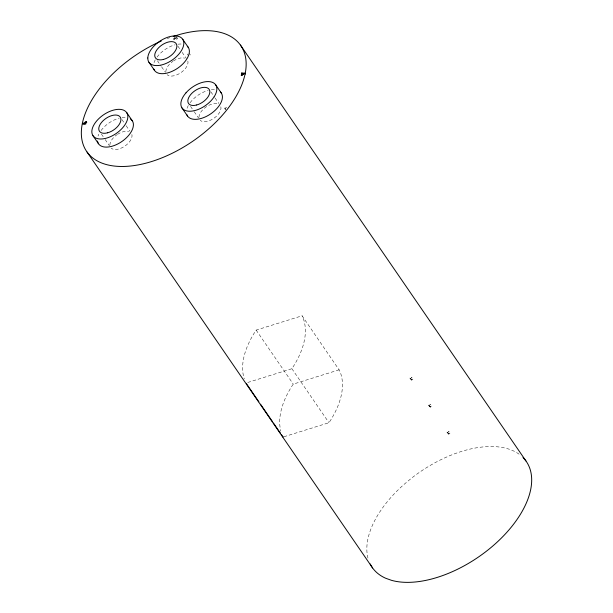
<?xml version="1.0" encoding="UTF-8"?>
<svg xmlns="http://www.w3.org/2000/svg" width="613" height="613" viewBox="0 0 613 613"><rect width="100%" height="100%" fill="white"/><g stroke="black" fill="none" stroke-linecap="round" stroke-linejoin="round"><path stroke-width="0.46" stroke-dasharray="3.06 2.3" d="M283.965 436.755L328.974 422.725L329.488 421.974A94.287 52.051 -34.5 0 0 339.433 370.321L302.079 315.795L256.173 330.108L255.483 331.12A93.505 51.615 -34.5 0 0 244.273 378.934M247.782 382.466L291.895 368.712L292.401 367.961A94.287 52.051 -34.5 0 0 302.347 316.308L302.079 315.795M339.165 369.808L293.252 384.121L292.57 385.133A93.505 51.615 -34.5 0 0 280.831 431.154M176.766 37.355L177.563 38.765L174.138 39.83L173.586 39.025L175.364 36.481M174.138 39.83L176.36 36.65M190.084 102.754L191.562 100.923A20.428 11.279 -34.5 0 1 208.175 90.433M224.358 108.018L225.209 108.478L226.358 107.398L224.358 108.018L225.469 109.643M409.768 378.091L410.626 378.55L411.775 377.462L412.886 379.087L411.737 380.167L409.768 378.091L411.775 377.462M428.311 405.093L429.161 405.553L430.318 404.473L431.429 406.09L430.28 407.178L428.311 405.093L430.318 404.473M446.854 432.104L447.705 432.563L448.854 431.475L449.973 433.1L448.816 434.18L446.854 432.104L448.854 431.475M410.886 379.708L412.886 379.087M429.422 406.718L431.429 406.09M447.965 433.72L449.973 433.1M173.586 39.025L177.011 37.952L177.563 38.765M214.397 89.705L212.443 89.713A20.428 11.279 -34.5 0 0 210.359 89.958M189.279 53.377L190.39 55.001M225.209 108.478L225.952 109.558M410.626 378.55L411.737 380.167M429.161 405.553L430.28 407.178M447.705 432.563L448.816 434.18M187.272 54.005L188.39 55.622M210.887 91.881L214.596 97.283M215.125 98.057L218.833 103.459M177.908 46.182L180.03 49.27M182.145 52.358L186.383 58.534M190.528 106.348L193.708 110.976M194.237 111.75L198.474 117.918M157.426 60.733L161.135 66.135M161.663 66.909L165.372 72.311M121.941 119.589L124.064 122.677M126.178 125.765L129.887 131.167M291.895 368.712L328.974 422.725M256.173 330.108L293.252 384.121M101.451 134.14L104.631 138.768M105.16 139.542L109.398 145.718M175.808 35.845L177.011 37.952M367.976 558.091A93.505 51.615 -34.5 0 1 379.708 512.062L382.121 508.514A93.505 51.615 -34.5 0 1 403.722 484.668L411.154 478.454A93.505 51.615 -34.5 0 1 520.268 455.068M167.265 38.581A93.505 51.615 -34.5 0 1 169.855 37.608M98.065 136.055A20.428 11.279 -34.5 0 1 98.808 134.224M101.068 130.508A20.428 11.279 -34.5 0 1 110.217 122.179L112.424 120.899A20.428 11.279 -34.5 0 1 119.167 118.186M122.056 117.604A20.428 11.279 -34.5 0 1 125.389 117.451M154.032 62.649A20.428 11.279 -34.5 0 1 155.786 58.963M157.043 57.101A20.428 11.279 -34.5 0 1 175.134 44.78M178.023 44.197A20.428 11.279 -34.5 0 1 181.356 44.044M187.072 108.302A20.428 11.279 -34.5 0 1 188.459 105.237M131.902 134.5A12.574 6.942 -34.5 0 1 124.493 146.361A12.574 6.942 -34.5 0 1 111.145 148.108M109.888 145.066A12.574 6.942 -34.5 0 1 116.899 134.745M117.443 134.377A12.574 6.942 -34.5 0 1 128.73 131.511M187.869 61.093A12.574 6.942 -34.5 0 1 180.46 72.955A12.574 6.942 -34.5 0 1 167.111 74.702M165.855 71.66A12.574 6.942 -34.5 0 1 172.866 61.338M173.41 60.971A12.574 6.942 -34.5 0 1 184.697 58.105M220.841 106.785A12.498 6.896 -34.5 0 1 213.477 118.57A12.498 6.896 -34.5 0 1 200.213 120.309M198.964 117.29A12.498 6.896 -34.5 0 1 205.669 107.221A12.498 6.896 -34.5 0 1 217.692 103.812"/><path stroke-width="0.92" d="M86.218 121.474L85.705 124.117L82.533 123.864L86.218 121.474L86.77 122.278M244.924 73.231L241.76 72.978L241.246 75.621L244.924 73.231L245.484 74.043M241.974 75.552L242.311 73.79L241.76 72.978M83.828 124.194L86.035 122.761M173.211 36.451L180.107 34.336A93.505 51.615 -34.5 0 1 229.515 106.371A93.505 51.615 -34.5 0 1 90.509 156.001A93.505 51.615 -34.5 0 1 161.227 41.079M242.311 73.79L243.897 73.912M126.73 112.669L125.811 111.581A20.428 11.279 -34.5 0 0 106.861 112.792L104.654 114.079A20.428 11.279 -34.5 0 0 92.709 135.258A20.428 11.279 -34.5 0 0 115.75 133.78A20.428 11.279 -34.5 0 0 126.73 112.669L132.293 120.769A20.428 11.279 -34.5 0 1 119.504 143.013A20.428 11.279 -34.5 0 1 97.49 141.067M132.293 120.769L131.374 119.688A20.428 11.279 -34.5 0 0 130.209 118.799M240.411 45.048L525.946 460.953M215.738 84.916L221.301 93.023M182.697 39.263L188.26 47.362M181.969 107.911L187.524 116.01M148.921 62.25L154.484 70.357M92.954 135.657L98.517 143.764M246.518 383.807L258.878 401.814M260.487 404.159L272.318 421.384M273.39 422.947L280.379 433.123M281.451 434.694L283.06 437.038L282.7 436.356M87.054 152.047L372.589 567.952M370.206 563.975L371.11 565.692A93.505 51.615 -34.5 0 0 385.7 578.258L391.531 580.335A93.505 51.615 -34.5 0 0 497.771 541.547A93.505 51.615 -34.5 0 0 523.012 457.513M187.348 46.282A20.428 11.279 -34.5 0 1 188.72 55.078L187.969 56.902A20.428 11.279 -34.5 0 1 169.847 72.242L167.61 72.939A20.428 11.279 -34.5 0 1 153.832 69.093M220.389 91.935A20.428 11.279 -34.5 0 1 210.673 113.895A20.428 11.279 -34.5 0 1 186.873 114.746M147.802 57.99L147.902 59.561A20.428 11.279 -34.5 0 0 162.047 64.84L164.284 64.143A20.428 11.279 -34.5 0 0 182.406 48.802L183.157 46.971A20.428 11.279 -34.5 0 0 168.46 37.002A20.428 11.279 -34.5 0 0 147.802 57.99M186 92.816L184.521 94.655A20.428 11.279 -34.5 0 0 188.252 111.175A20.428 11.279 -34.5 0 0 213.631 97.551A20.428 11.279 -34.5 0 0 208.834 81.598L206.88 81.613A20.428 11.279 -34.5 0 0 186 92.816M163.61 59.392A12.574 6.942 -34.5 0 0 176.322 43.868A12.574 6.942 -34.5 0 0 157.503 49.017A12.574 6.942 -34.5 0 0 163.61 59.392M107.643 132.799A12.574 6.942 -34.5 0 0 120.355 117.275A12.574 6.942 -34.5 0 0 101.536 122.416A12.574 6.942 -34.5 0 0 107.643 132.799M196.666 104.992A12.498 6.896 -34.5 0 0 209.294 89.567A12.498 6.896 -34.5 0 0 190.597 94.678A12.498 6.896 -34.5 0 0 196.666 104.992"/></g></svg>
